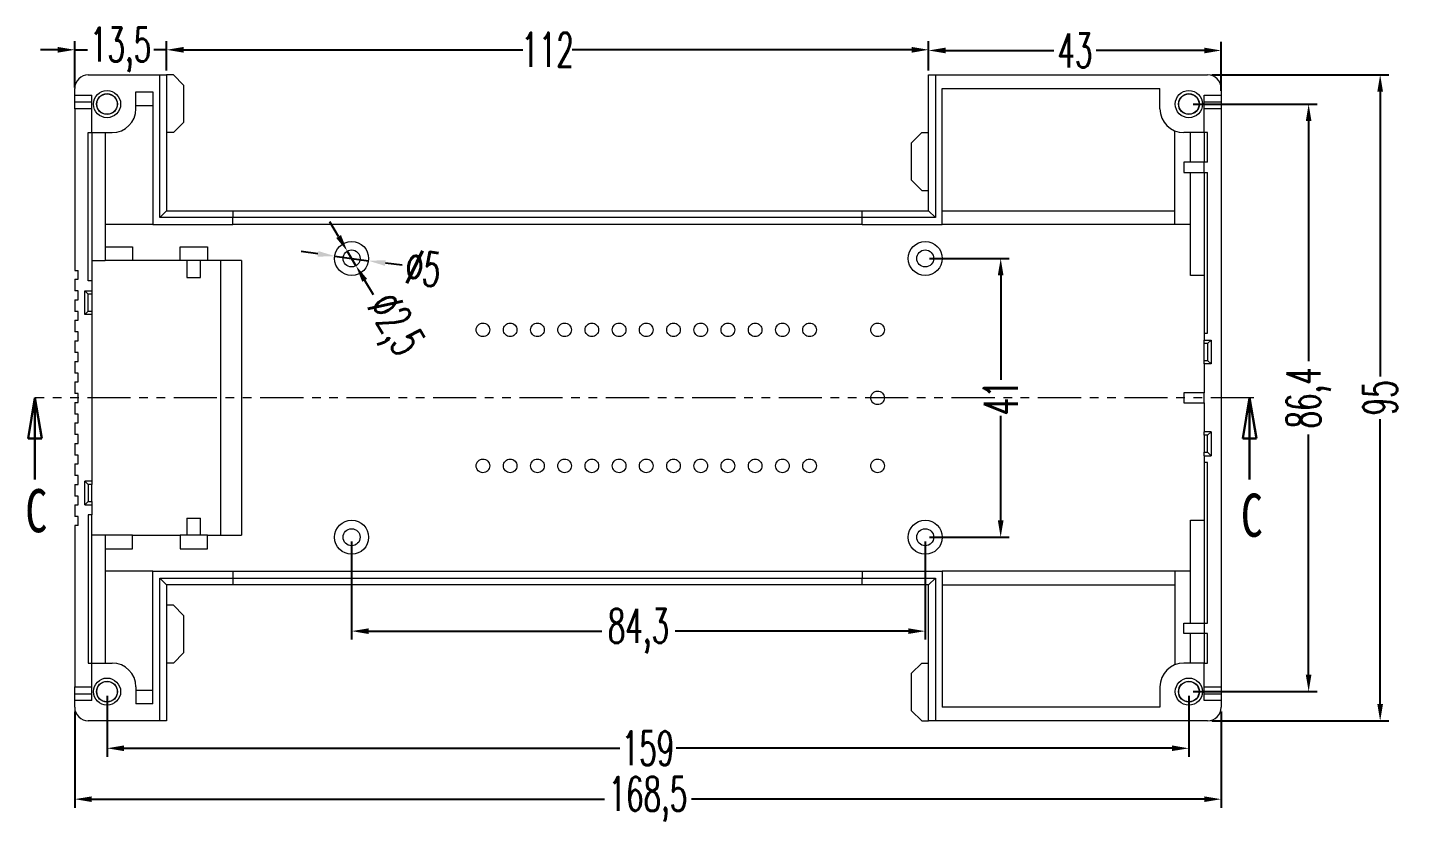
# Model space of a CAD drawing. Header units: inches. Extents: x 998 to 3526, y 519 to 940.
# Drawn here: x 1141.8 to 1343.9, y 732.5 to 849.3 of the extents above; entities that cross this region are included whole.
import ezdxf

# ---------------------------------------------------------------- set-up
doc = ezdxf.new("R2010")
doc.units = ezdxf.units.IN
doc.linetypes.add('PHANTOM', pattern=[12.7, 6.35, -1.27, 1.27, -1.27, 1.27, -1.27])
doc.styles.add('SLDTEXTSTYLE0', font='TXT', dxfattribs={"width": 0.75})
doc.styles.add('SLDTEXTSTYLE2', font='TXT', dxfattribs={"width": 0.6, "bigfont": 'bigfont'})
doc.dimstyles.new('5', dxfattribs={"dimtxt": 5, "dimasz": 2.5, "dimexe": 1.25, "dimexo": 0.625, "dimtad": 0, "dimzin": 12, "dimtxsty": 'SLDTEXTSTYLE2', "dimcen": 2.5, "dimclrd": 3, "dimclre": 3, "dimclrt": 256, "dimadec": 0, "dimazin": 0, "dimtfac": 1, "dimtmove": 0, "dimatfit": 3, "dimfxl": 1, "dimarcsym": 0})

# ---------------------------------------------------------------- blocks, each defined once
blk = doc.blocks.new('_CLOSED')
at = {"color": 0, "linetype": 'ByBlock', "lineweight": -2}
for p, q in [((-1, 0.166667), (0, 0)), ((-1, 0.166667), (-1, -0.166667)), ((0, 0), (-1, -0.166667)), ((0, 0), (-1, 0))]:
    blk.add_line(p, q, dxfattribs=at)
blk = doc.blocks.new('*D270')
at = {"color": 3, "lineweight": -2}
for p, q in [((1148.73, 748.7), (1148.73, 734.56)), ((1317.23, 748.7), (1317.23, 734.56)), ((1151.23, 735.81), (1226.61, 735.81)), ((1314.73, 735.81), (1239.36, 735.81))]:
    blk.add_line(p, q, dxfattribs=at)
at = {"color": 3}
for points in [[(1151.23, 736.22), (1151.23, 735.39), (1148.73, 735.81)], [(1314.73, 736.22), (1314.73, 735.39), (1317.23, 735.81)]]:
    blk.add_solid(points, dxfattribs=at)
at = {"layer": 'Defpoints', "color": 0}
for p in [(1148.73, 749.32), (1317.23, 749.32), (1317.23, 735.81)]:
    blk.add_point(p, dxfattribs=at)
at = {"insert": (1232.98, 735.81), "char_height": 5, "attachment_point": 5, "style": 'SLDTEXTSTYLE2'}
blk.add_mtext('168,5', dxfattribs=at)
blk = doc.blocks.new('*D271')
at = {"color": 3, "lineweight": -2}
for p, q in [((1153.48, 751), (1153.48, 742.04)), ((1312.48, 751), (1312.48, 742.04)), ((1155.98, 743.29), (1228.86, 743.29)), ((1309.98, 743.29), (1237.11, 743.29))]:
    blk.add_line(p, q, dxfattribs=at)
at = {"color": 3}
for points in [[(1155.98, 743.71), (1155.98, 742.88), (1153.48, 743.29)], [(1309.98, 743.71), (1309.98, 742.88), (1312.48, 743.29)]]:
    blk.add_solid(points, dxfattribs=at)
at = {"layer": 'Defpoints', "color": 0}
for p in [(1153.48, 751.62), (1312.48, 751.62), (1312.48, 743.29)]:
    blk.add_point(p, dxfattribs=at)
at = {"insert": (1232.98, 743.29), "char_height": 5, "attachment_point": 5, "style": 'SLDTEXTSTYLE2'}
blk.add_mtext('159', dxfattribs=at)
blk = doc.blocks.new('*D272')
at = {"color": 3, "lineweight": -2}
for p, q in [((1189.43, 773.7), (1189.43, 759.27)), ((1273.73, 773.7), (1273.73, 759.27)), ((1191.93, 760.52), (1226.21, 760.52)), ((1271.23, 760.52), (1236.96, 760.52))]:
    blk.add_line(p, q, dxfattribs=at)
at = {"color": 3}
for points in [[(1191.93, 760.93), (1191.93, 760.1), (1189.43, 760.52)], [(1271.23, 760.93), (1271.23, 760.1), (1273.73, 760.52)]]:
    blk.add_solid(points, dxfattribs=at)
at = {"layer": 'Defpoints', "color": 0}
for p in [(1189.43, 774.32), (1273.73, 774.32), (1273.73, 760.52)]:
    blk.add_point(p, dxfattribs=at)
at = {"insert": (1231.58, 760.52), "char_height": 5, "attachment_point": 5, "style": 'SLDTEXTSTYLE2'}
blk.add_mtext('84,3', dxfattribs=at)
blk = doc.blocks.new('*D273')
at = {"color": 3, "lineweight": -2}
for p, q in [((1148.73, 840.45), (1148.73, 847.25)), ((1162.23, 842.95), (1162.23, 847.25)), ((1146.23, 846), (1143.73, 846)), ((1148.73, 846), (1150.61, 846)), ((1162.23, 846), (1160.36, 846)), ((1164.73, 846), (1167.23, 846))]:
    blk.add_line(p, q, dxfattribs=at)
at = {"color": 3}
for points in [[(1146.23, 846.42), (1146.23, 845.58), (1148.73, 846)], [(1164.73, 846.42), (1164.73, 845.58), (1162.23, 846)]]:
    blk.add_solid(points, dxfattribs=at)
at = {"layer": 'Defpoints', "color": 0}
for p in [(1148.73, 846), (1162.23, 842.32), (1148.73, 839.82)]:
    blk.add_point(p, dxfattribs=at)
at = {"insert": (1155.48, 846), "char_height": 5, "attachment_point": 5, "style": 'SLDTEXTSTYLE2'}
blk.add_mtext('13,5', dxfattribs=at)
blk = doc.blocks.new('*D274')
at = {"color": 3, "lineweight": -2}
for p, q in [((1162.23, 842.95), (1162.23, 847.25)), ((1274.23, 842.95), (1274.23, 847.25)), ((1164.73, 846), (1214.61, 846)), ((1271.73, 846), (1221.86, 846))]:
    blk.add_line(p, q, dxfattribs=at)
at = {"color": 3}
for points in [[(1164.73, 846.42), (1164.73, 845.58), (1162.23, 846)], [(1271.73, 846.42), (1271.73, 845.58), (1274.23, 846)]]:
    blk.add_solid(points, dxfattribs=at)
at = {"layer": 'Defpoints', "color": 0}
for p in [(1274.23, 846), (1162.23, 842.32), (1274.23, 842.32)]:
    blk.add_point(p, dxfattribs=at)
at = {"insert": (1218.23, 846), "char_height": 5, "attachment_point": 5, "style": 'SLDTEXTSTYLE2'}
blk.add_mtext('112', dxfattribs=at)
blk = doc.blocks.new('*D275')
at = {"color": 3, "lineweight": -2}
for p, q in [((1274.23, 842.95), (1274.23, 847.15)), ((1317.23, 839.95), (1317.23, 847.15)), ((1276.73, 845.9), (1292.61, 845.9)), ((1314.73, 845.9), (1298.86, 845.9))]:
    blk.add_line(p, q, dxfattribs=at)
at = {"color": 3}
for points in [[(1276.73, 846.32), (1276.73, 845.48), (1274.23, 845.9)], [(1314.73, 846.32), (1314.73, 845.48), (1317.23, 845.9)]]:
    blk.add_solid(points, dxfattribs=at)
at = {"layer": 'Defpoints', "color": 0}
for p in [(1274.23, 845.9), (1274.23, 842.32), (1317.23, 839.32)]:
    blk.add_point(p, dxfattribs=at)
at = {"insert": (1295.73, 845.9), "char_height": 5, "attachment_point": 5, "style": 'SLDTEXTSTYLE2'}
blk.add_mtext('43', dxfattribs=at)
blk = doc.blocks.new('*D276')
at = {"color": 3, "lineweight": -2}
for p, q in [((1274.36, 815.32), (1286.07, 815.32)), ((1284.82, 812.82), (1284.82, 797.45)), ((1284.82, 776.82), (1284.82, 792.2)), ((1274.36, 774.32), (1286.07, 774.32))]:
    blk.add_line(p, q, dxfattribs=at)
at = {"color": 3}
for points in [[(1284.4, 812.82), (1285.24, 812.82), (1284.82, 815.32)], [(1284.4, 776.82), (1285.24, 776.82), (1284.82, 774.32)]]:
    blk.add_solid(points, dxfattribs=at)
at = {"layer": 'Defpoints', "color": 0}
for p in [(1273.73, 815.32), (1284.82, 815.32), (1273.73, 774.32)]:
    blk.add_point(p, dxfattribs=at)
at = {"insert": (1284.82, 794.82), "char_height": 5, "attachment_point": 5, "rotation": 90, "style": 'SLDTEXTSTYLE2'}
blk.add_mtext('41', dxfattribs=at)
blk = doc.blocks.new('*D277')
at = {"color": 3, "lineweight": -2}
for p, q in [((1313.11, 838.02), (1331.33, 838.02)), ((1330.08, 835.52), (1330.08, 800.2)), ((1330.08, 754.12), (1330.08, 789.45)), ((1313.11, 751.62), (1331.33, 751.62))]:
    blk.add_line(p, q, dxfattribs=at)
at = {"color": 3}
for points in [[(1329.66, 835.52), (1330.49, 835.52), (1330.08, 838.02)], [(1329.66, 754.12), (1330.49, 754.12), (1330.08, 751.62)]]:
    blk.add_solid(points, dxfattribs=at)
at = {"layer": 'Defpoints', "color": 0}
for p in [(1312.48, 838.02), (1330.08, 838.02), (1312.48, 751.62)]:
    blk.add_point(p, dxfattribs=at)
at = {"insert": (1330.08, 794.82), "char_height": 5, "attachment_point": 5, "rotation": 90, "style": 'SLDTEXTSTYLE2'}
blk.add_mtext('86,4', dxfattribs=at)
blk = doc.blocks.new('*D278')
at = {"color": 3, "lineweight": -2}
for p, q in [((1315.86, 842.32), (1341.84, 842.32)), ((1340.59, 839.82), (1340.59, 797.95)), ((1340.59, 749.82), (1340.59, 791.7)), ((1315.86, 747.32), (1341.84, 747.32))]:
    blk.add_line(p, q, dxfattribs=at)
at = {"color": 3}
for points in [[(1340.17, 839.82), (1341.01, 839.82), (1340.59, 842.32)], [(1340.17, 749.82), (1341.01, 749.82), (1340.59, 747.32)]]:
    blk.add_solid(points, dxfattribs=at)
at = {"layer": 'Defpoints', "color": 0}
for p in [(1315.23, 842.32), (1340.59, 842.32), (1315.23, 747.32)]:
    blk.add_point(p, dxfattribs=at)
at = {"insert": (1340.59, 794.82), "char_height": 5, "attachment_point": 5, "rotation": 90, "style": 'SLDTEXTSTYLE2'}
blk.add_mtext('95', dxfattribs=at)
blk = doc.blocks.new('*D279')
at = {"color": 3, "lineweight": -2}
for p, q in [((1184.48, 815.99), (1182, 816.33)), ((1186.96, 815.66), (1191.91, 814.98)), ((1196.87, 814.31), (1194.39, 814.65))]:
    blk.add_line(p, q, dxfattribs=at)
at = {"color": 3}
for points in [[(1184.54, 816.41), (1184.42, 815.58), (1186.96, 815.66)], [(1194.44, 815.06), (1194.33, 814.23), (1191.91, 814.98)]]:
    blk.add_solid(points, dxfattribs=at)
at = {"layer": 'Defpoints', "color": 0}
for p in [(1186.96, 815.66), (1191.91, 814.98)]:
    blk.add_point(p, dxfattribs=at)
at = {"insert": (1199.96, 813.89), "char_height": 5, "attachment_point": 5, "rotation": 352.2595, "style": 'SLDTEXTSTYLE2'}
blk.add_mtext('∅5', dxfattribs=at)
blk = doc.blocks.new('*D280')
at = {"color": 3, "lineweight": -2}
for p, q in [((1187.52, 818.54), (1186.24, 820.69)), ((1188.79, 816.39), (1190.07, 814.25)), ((1192.63, 809.95), (1191.35, 812.1))]:
    blk.add_line(p, q, dxfattribs=at)
at = {"color": 3}
for points in [[(1187.87, 818.76), (1187.16, 818.33), (1188.79, 816.39)], [(1191.71, 812.31), (1190.99, 811.88), (1190.07, 814.25)]]:
    blk.add_solid(points, dxfattribs=at)
at = {"layer": 'Defpoints', "color": 0}
for p in [(1188.79, 816.39), (1190.07, 814.25)]:
    blk.add_point(p, dxfattribs=at)
at = {"insert": (1195.38, 805.33), "char_height": 5, "attachment_point": 5, "rotation": 300.7505, "style": 'SLDTEXTSTYLE2'}
blk.add_mtext('∅2,5', dxfattribs=at)

msp = doc.modelspace()

# ---------------------------------------------------------------- linework, layer by layer
at = {"color": 7, "linetype": 'Continuous', "lineweight": 15}
for p, q in [((1150.733, 842.32), (1161.233, 842.32)), ((1161.233, 821.32), (1161.233, 842.32)), ((1161.233, 842.32), (1162.233, 842.32)), ((1162.233, 842.32), (1162.233, 822.32)), ((1163.233, 842.32), (1162.233, 842.32)), ((1164.733, 840.82), (1163.233, 842.32)), ((1164.733, 840.82), (1164.733, 835.32)), ((1274.233, 822.32), (1274.233, 842.32)), ((1274.233, 842.32), (1275.233, 842.32)), ((1275.233, 842.32), (1275.233, 821.32)), ((1275.233, 842.32), (1315.233, 842.32)), ((1148.733, 839.32), (1148.733, 840.32)), ((1148.733, 839.32), (1151.233, 839.32)), ((1148.733, 838.32), (1148.733, 839.32)), ((1151.233, 833.82), (1151.233, 839.32)), ((1157.733, 839.82), (1160.233, 839.82)), ((1157.733, 837.32), (1157.733, 839.82)), ((1160.233, 839.82), (1160.233, 820.32)), ((1276.233, 840.32), (1308.233, 840.32)), ((1276.233, 820.32), (1276.233, 840.32)), ((1308.233, 837.32), (1308.233, 840.32)), ((1314.733, 839.32), (1317.233, 839.32)), ((1314.733, 833.82), (1314.733, 839.32)), ((1317.233, 840.32), (1317.233, 839.32)), ((1317.233, 839.32), (1317.233, 838.32)), ((1151.233, 838.32), (1148.733, 838.32)), ((1148.733, 837.32), (1148.733, 838.32)), ((1151.233, 837.32), (1148.733, 837.32)), ((1148.733, 837.32), (1148.733, 813.57)), ((1157.733, 837.82), (1160.233, 837.82)), ((1317.233, 838.32), (1314.733, 838.32)), ((1317.233, 837.32), (1314.733, 837.32)), ((1317.233, 838.32), (1317.233, 837.32)), ((1317.233, 837.32), (1317.233, 752.32)), ((1163.233, 833.82), (1164.733, 835.32)), ((1150.733, 812.02), (1150.733, 833.82)), ((1150.733, 833.82), (1151.233, 833.82)), ((1151.233, 833.82), (1154.233, 833.82)), ((1151.233, 833.82), (1151.233, 812.02)), ((1153.233, 833.82), (1153.233, 815.02)), ((1163.233, 833.82), (1162.233, 833.82)), ((1273.233, 833.82), (1271.733, 832.32)), ((1273.233, 833.82), (1274.233, 833.82)), ((1310.433, 820.32), (1310.433, 834.071)), ((1314.733, 833.82), (1311.733, 833.82)), ((1312.733, 829.47), (1312.733, 833.82)), ((1315.233, 833.82), (1314.733, 833.82)), ((1314.733, 833.82), (1314.733, 829.47)), ((1315.233, 829.47), (1315.233, 833.82)), ((1271.733, 826.82), (1271.733, 832.32)), ((1311.733, 829.47), (1311.733, 827.97)), ((1314.733, 829.47), (1311.733, 829.47)), ((1314.733, 827.97), (1314.733, 829.47)), ((1315.233, 829.47), (1314.733, 829.47)), ((1271.733, 826.82), (1273.233, 825.32)), ((1311.733, 827.97), (1314.733, 827.97)), ((1312.733, 812.82), (1312.733, 827.97)), ((1314.733, 827.97), (1315.233, 827.97)), ((1314.733, 827.97), (1314.733, 804.32)), ((1315.233, 804.32), (1315.233, 827.97)), ((1273.233, 825.32), (1274.233, 825.32)), ((1162.233, 822.32), (1161.233, 821.32)), ((1171.983, 821.32), (1161.233, 821.32)), ((1162.233, 822.32), (1171.983, 822.32)), ((1171.983, 822.32), (1171.983, 821.32)), ((1171.983, 822.32), (1264.483, 822.32)), ((1171.983, 820.32), (1171.983, 821.32)), ((1264.483, 821.32), (1171.983, 821.32)), ((1264.483, 822.32), (1274.233, 822.32)), ((1264.483, 821.32), (1264.483, 822.32)), ((1264.483, 820.32), (1264.483, 821.32)), ((1275.233, 821.32), (1264.483, 821.32)), ((1274.233, 822.32), (1275.233, 821.32)), ((1276.233, 822.32), (1310.433, 822.32)), ((1160.233, 820.32), (1153.233, 820.32)), ((1160.233, 820.32), (1171.983, 820.32)), ((1264.483, 820.32), (1171.983, 820.32)), ((1264.483, 820.32), (1276.233, 820.32)), ((1310.433, 820.32), (1276.233, 820.32)), ((1312.733, 820.32), (1310.433, 820.32)), ((1153.233, 817.02), (1157.233, 817.02)), ((1157.233, 817.02), (1157.233, 815.02)), ((1164.233, 817.02), (1168.233, 817.02)), ((1164.233, 815.02), (1164.233, 817.02)), ((1168.233, 817.02), (1168.233, 815.02)), ((1151.233, 815.02), (1153.233, 815.02)), ((1157.233, 815.02), (1153.233, 815.02)), ((1164.233, 815.02), (1157.233, 815.02)), ((1168.233, 815.02), (1164.233, 815.02)), ((1165.233, 815.02), (1165.233, 812.52)), ((1167.233, 812.52), (1167.233, 815.02)), ((1173.233, 815.02), (1168.233, 815.02)), ((1170.233, 774.62), (1170.233, 815.02)), ((1173.233, 815.02), (1173.233, 774.62)), ((1148.733, 813.57), (1149.233, 813.57)), ((1149.233, 812.25), (1149.233, 813.57)), ((1165.233, 812.52), (1167.233, 812.52)), ((1314.733, 812.82), (1312.733, 812.82)), ((1148.733, 812.25), (1148.733, 810.535)), ((1148.733, 812.25), (1149.233, 812.25)), ((1149.233, 810.535), (1148.733, 810.535)), ((1149.233, 809.235), (1149.233, 810.535)), ((1150.233, 810.57), (1150.733, 810.07)), ((1150.233, 810.57), (1151.233, 810.57)), ((1150.233, 807.07), (1150.233, 810.57)), ((1151.233, 812.02), (1150.733, 812.02)), ((1151.233, 812.02), (1151.233, 810.57)), ((1151.233, 810.57), (1151.233, 810.07)), ((1148.733, 809.235), (1148.733, 807.52)), ((1148.733, 809.235), (1149.233, 809.235)), ((1150.733, 807.57), (1150.733, 810.07)), ((1151.233, 810.07), (1150.733, 810.07)), ((1151.233, 810.07), (1151.233, 807.57)), ((1149.233, 807.52), (1148.733, 807.52)), ((1149.233, 806.22), (1149.233, 807.52)), ((1150.733, 807.57), (1150.233, 807.07)), ((1151.233, 807.07), (1150.233, 807.07)), ((1150.733, 807.57), (1151.233, 807.57)), ((1151.233, 807.57), (1151.233, 807.07)), ((1151.233, 807.07), (1151.233, 782.57)), ((1148.733, 806.22), (1148.733, 804.505)), ((1148.733, 806.22), (1149.233, 806.22)), ((1149.233, 804.505), (1148.733, 804.505)), ((1149.233, 803.205), (1149.233, 804.505)), ((1314.733, 804.32), (1315.233, 804.32)), ((1314.733, 804.32), (1314.733, 803.32)), ((1148.733, 803.205), (1148.733, 801.49)), ((1148.733, 803.205), (1149.233, 803.205)), ((1314.733, 803.32), (1315.733, 803.32)), ((1314.733, 802.82), (1314.733, 803.32)), ((1315.233, 802.82), (1314.733, 802.82)), ((1314.733, 800.32), (1314.733, 802.82)), ((1315.233, 802.82), (1315.733, 803.32)), ((1315.233, 802.82), (1315.233, 800.32)), ((1315.733, 803.32), (1315.733, 799.82)), ((1149.233, 801.49), (1148.733, 801.49)), ((1149.233, 800.19), (1149.233, 801.49)), ((1314.733, 800.32), (1315.233, 800.32)), ((1314.733, 799.82), (1314.733, 800.32)), ((1315.733, 799.82), (1315.233, 800.32)), ((1148.733, 800.19), (1148.733, 798.475)), ((1148.733, 800.19), (1149.233, 800.19)), ((1149.233, 798.475), (1148.733, 798.475)), ((1149.233, 797.175), (1149.233, 798.475)), ((1315.733, 799.82), (1314.733, 799.82)), ((1314.733, 799.82), (1314.733, 795.57)), ((1148.733, 797.175), (1148.733, 795.46)), ((1148.733, 797.175), (1149.233, 797.175)), ((1149.233, 795.46), (1148.733, 795.46)), ((1149.233, 794.16), (1149.233, 795.46)), ((1314.733, 795.57), (1311.733, 795.57)), ((1311.733, 795.57), (1311.733, 794.07)), ((1314.733, 794.07), (1314.733, 795.57)), ((1148.733, 794.16), (1148.733, 792.445)), ((1148.733, 794.16), (1149.233, 794.16)), ((1149.233, 792.445), (1148.733, 792.445)), ((1149.233, 791.145), (1149.233, 792.445)), ((1311.733, 794.07), (1314.733, 794.07)), ((1314.733, 794.07), (1314.733, 789.82)), ((1148.733, 791.145), (1148.733, 789.43)), ((1148.733, 791.145), (1149.233, 791.145)), ((1149.233, 789.43), (1148.733, 789.43)), ((1148.733, 788.13), (1148.733, 786.415)), ((1148.733, 788.13), (1149.233, 788.13)), ((1149.233, 788.13), (1149.233, 789.43)), ((1315.733, 789.82), (1314.733, 789.82)), ((1314.733, 789.32), (1314.733, 789.82)), ((1314.733, 789.32), (1314.733, 786.82)), ((1315.233, 789.32), (1314.733, 789.32)), ((1315.233, 789.32), (1315.733, 789.82)), ((1315.233, 786.82), (1315.233, 789.32)), ((1315.733, 789.82), (1315.733, 786.32)), ((1149.233, 786.415), (1148.733, 786.415)), ((1149.233, 785.115), (1149.233, 786.415)), ((1314.733, 786.82), (1315.233, 786.82)), ((1314.733, 786.32), (1314.733, 786.82)), ((1314.733, 786.32), (1315.733, 786.32)), ((1314.733, 786.32), (1314.733, 785.32)), ((1315.733, 786.32), (1315.233, 786.82)), ((1148.733, 785.115), (1148.733, 783.4)), ((1148.733, 785.115), (1149.233, 785.115)), ((1315.233, 785.32), (1314.733, 785.32)), ((1314.733, 785.32), (1314.733, 761.67)), ((1315.233, 761.67), (1315.233, 785.32)), ((1149.233, 783.4), (1148.733, 783.4)), ((1148.733, 782.1), (1148.733, 780.385)), ((1148.733, 782.1), (1149.233, 782.1)), ((1149.233, 782.1), (1149.233, 783.4)), ((1150.243, 782.57), (1150.733, 782.08)), ((1151.233, 782.57), (1150.243, 782.57)), ((1150.243, 779.07), (1150.243, 782.57)), ((1150.733, 782.07), (1150.733, 782.08)), ((1151.233, 782.07), (1150.733, 782.07)), ((1150.733, 782.07), (1150.733, 779.57)), ((1151.233, 782.57), (1151.233, 782.07)), ((1151.233, 779.57), (1151.233, 782.07)), ((1149.233, 780.385), (1148.733, 780.385)), ((1149.233, 779.085), (1149.233, 780.385)), ((1148.733, 779.085), (1148.733, 777.37)), ((1148.733, 779.085), (1149.233, 779.085)), ((1150.733, 779.56), (1150.243, 779.07)), ((1150.243, 779.07), (1151.233, 779.07)), ((1150.733, 779.57), (1151.233, 779.57)), ((1150.733, 779.56), (1150.733, 779.57)), ((1151.233, 779.57), (1151.233, 779.07)), ((1151.233, 779.07), (1151.233, 777.62)), ((1149.233, 777.37), (1148.733, 777.37)), ((1149.233, 776.07), (1148.733, 776.07)), ((1148.733, 776.07), (1148.733, 752.32)), ((1149.233, 776.07), (1149.233, 777.37)), ((1151.233, 777.62), (1150.733, 777.62)), ((1150.733, 777.62), (1150.733, 755.82)), ((1151.233, 755.82), (1151.233, 777.62)), ((1165.233, 777.12), (1165.233, 774.62)), ((1165.233, 777.12), (1167.233, 777.12)), ((1167.233, 774.62), (1167.233, 777.12)), ((1312.733, 776.82), (1314.733, 776.82)), ((1312.733, 761.67), (1312.733, 776.82)), ((1153.233, 774.62), (1151.233, 774.62)), ((1153.233, 774.62), (1153.233, 755.82)), ((1157.233, 774.62), (1153.233, 774.62)), ((1157.233, 772.62), (1157.233, 774.62)), ((1157.233, 774.62), (1164.233, 774.62)), ((1164.233, 774.62), (1164.233, 772.62)), ((1168.233, 774.62), (1164.233, 774.62)), ((1168.233, 772.62), (1168.233, 774.62)), ((1168.233, 774.62), (1173.233, 774.62)), ((1153.233, 772.62), (1157.233, 772.62)), ((1164.233, 772.62), (1168.233, 772.62)), ((1160.233, 769.32), (1153.233, 769.32)), ((1160.233, 769.32), (1171.983, 769.32)), ((1160.233, 749.82), (1160.233, 769.32)), ((1161.233, 747.32), (1161.233, 768.32)), ((1162.233, 767.32), (1161.233, 768.32)), ((1161.233, 768.32), (1171.983, 768.32)), ((1171.983, 769.32), (1171.983, 768.32)), ((1171.983, 769.32), (1264.483, 769.32)), ((1171.983, 768.32), (1171.983, 767.32)), ((1171.983, 768.32), (1264.483, 768.32)), ((1264.483, 769.32), (1276.233, 769.32)), ((1264.483, 769.32), (1264.483, 768.32)), ((1264.483, 768.32), (1275.233, 768.32)), ((1264.483, 767.32), (1264.483, 768.32)), ((1274.233, 767.32), (1275.233, 768.32)), ((1275.233, 768.32), (1275.233, 747.32)), ((1276.233, 769.32), (1276.233, 749.32)), ((1310.433, 769.32), (1276.233, 769.32)), ((1310.433, 769.32), (1310.433, 755.57)), ((1312.733, 769.32), (1310.433, 769.32)), ((1162.233, 767.32), (1162.233, 747.32)), ((1171.983, 767.32), (1162.233, 767.32)), ((1264.483, 767.32), (1171.983, 767.32)), ((1274.233, 767.32), (1264.483, 767.32)), ((1274.233, 747.32), (1274.233, 767.32)), ((1276.233, 767.32), (1310.433, 767.32)), ((1163.233, 764.32), (1162.233, 764.32)), ((1164.733, 762.82), (1163.233, 764.32)), ((1164.733, 762.82), (1164.733, 757.32)), ((1311.733, 761.67), (1314.733, 761.67)), ((1311.733, 760.17), (1311.733, 761.67)), ((1314.733, 760.17), (1311.733, 760.17)), ((1312.733, 755.82), (1312.733, 760.17)), ((1314.733, 761.67), (1314.733, 760.17)), ((1314.733, 761.67), (1315.233, 761.67)), ((1315.233, 760.17), (1314.733, 760.17)), ((1314.733, 760.17), (1314.733, 755.82)), ((1315.233, 755.82), (1315.233, 760.17)), ((1150.733, 755.82), (1151.233, 755.82)), ((1151.233, 750.32), (1151.233, 755.82)), ((1151.233, 755.82), (1154.233, 755.82)), ((1163.233, 755.82), (1162.233, 755.82)), ((1163.233, 755.82), (1164.733, 757.32)), ((1273.233, 755.82), (1271.733, 754.32)), ((1273.233, 755.82), (1274.233, 755.82)), ((1314.733, 755.82), (1311.733, 755.82)), ((1314.733, 750.32), (1314.733, 755.82)), ((1314.733, 755.82), (1315.233, 755.82)), ((1271.733, 748.82), (1271.733, 754.32)), ((1148.733, 752.32), (1151.233, 752.32)), ((1148.733, 751.32), (1148.733, 752.32)), ((1157.733, 752.32), (1157.733, 749.82)), ((1157.733, 751.82), (1160.233, 751.82)), ((1308.233, 752.32), (1308.233, 749.32)), ((1314.733, 752.32), (1317.233, 752.32)), ((1317.233, 752.32), (1317.233, 751.32)), ((1148.733, 750.32), (1148.733, 751.32)), ((1148.733, 751.32), (1151.233, 751.32)), ((1151.233, 750.32), (1148.733, 750.32)), ((1148.733, 749.32), (1148.733, 750.32)), ((1160.233, 749.82), (1157.733, 749.82)), ((1314.733, 751.32), (1317.233, 751.32)), ((1317.233, 750.32), (1314.733, 750.32)), ((1317.233, 751.32), (1317.233, 750.32)), ((1317.233, 750.32), (1317.233, 749.32)), ((1271.733, 748.82), (1273.233, 747.32)), ((1308.233, 749.32), (1276.233, 749.32)), ((1161.233, 747.32), (1150.733, 747.32)), ((1162.233, 747.32), (1161.233, 747.32)), ((1273.233, 747.32), (1274.233, 747.32)), ((1275.233, 747.32), (1274.233, 747.32)), ((1315.233, 747.32), (1275.233, 747.32))]:
    msp.add_line(p, q, dxfattribs=at)
at = {"color": 1, "linetype": 'PHANTOM', "lineweight": 15}
msp.add_line((1322.044, 794.82), (1142.885, 794.82), dxfattribs=at)
at = {"color": 7, "linetype": 'Continuous', "lineweight": 30}
for p, q in [((1142.885, 782.82), (1142.885, 794.82)), ((1321.409, 782.82), (1321.409, 794.82))]:
    msp.add_line(p, q, dxfattribs=at)
at = {"color": 7, "linetype": 'Continuous', "lineweight": 15}
for centre, radius in [((1153.483, 838.02), 2), ((1153.483, 838.02), 1.53), ((1153.483, 838.02), 1.5), ((1312.483, 838.02), 2), ((1312.483, 838.02), 1.53), ((1312.483, 838.02), 1.5), ((1189.433, 815.32), 2.5), ((1189.433, 815.32), 1.25), ((1273.733, 815.32), 2.5), ((1273.733, 815.32), 1.25), ((1189.433, 774.32), 2.5), ((1273.733, 774.32), 2.5), ((1189.433, 774.32), 1.25), ((1273.733, 774.32), 1.25), ((1153.483, 751.62), 2), ((1153.483, 751.62), 1.53), ((1153.483, 751.62), 1.5), ((1312.483, 751.62), 2), ((1312.483, 751.62), 1.53), ((1312.483, 751.62), 1.5)]:
    msp.add_circle(centre, radius, dxfattribs=at)
for centre, radius, start, end in [((1150.733, 840.32), 2, 90, 180), ((1315.233, 840.32), 2, 0, 90), ((1154.233, 837.32), 3.5, 270, 0), ((1311.733, 837.32), 3.5, 180, 270), ((1154.233, 752.32), 3.5, 0, 90), ((1311.733, 752.32), 3.5, 90, 180), ((1150.733, 749.32), 2, 180, 270), ((1315.233, 749.32), 2, 270, 0)]:
    msp.add_arc(centre, radius, start, end, dxfattribs=at)
for points in [[(1207.733, 804.82), (1207.733, 804.688), (1207.759, 804.559), (1207.86, 804.316), (1207.934, 804.206), (1208.119, 804.021), (1208.23, 803.946), (1208.471, 803.847), (1208.602, 803.82), (1208.863, 803.82), (1208.995, 803.846), (1209.237, 803.946), (1209.347, 804.02), (1209.534, 804.206), (1209.607, 804.316), (1209.707, 804.559), (1209.733, 804.69), (1209.733, 804.951), (1209.707, 805.082), (1209.608, 805.323), (1209.533, 805.434), (1209.349, 805.619), (1209.238, 805.693), (1208.996, 805.794), (1208.866, 805.82), (1208.603, 805.82), (1208.473, 805.795), (1208.23, 805.694), (1208.119, 805.62), (1207.842, 805.343), (1207.733, 805.084), (1207.733, 804.82)], [(1211.733, 804.82), (1211.733, 804.688), (1211.759, 804.559), (1211.86, 804.316), (1211.934, 804.206), (1212.119, 804.021), (1212.23, 803.946), (1212.471, 803.847), (1212.602, 803.82), (1212.863, 803.82), (1212.995, 803.846), (1213.237, 803.946), (1213.347, 804.02), (1213.534, 804.206), (1213.607, 804.316), (1213.707, 804.559), (1213.733, 804.69), (1213.733, 804.951), (1213.707, 805.082), (1213.608, 805.323), (1213.533, 805.434), (1213.349, 805.619), (1213.238, 805.693), (1212.996, 805.794), (1212.866, 805.82), (1212.603, 805.82), (1212.473, 805.795), (1212.23, 805.694), (1212.119, 805.62), (1211.842, 805.343), (1211.733, 805.084), (1211.733, 804.82)], [(1215.733, 804.82), (1215.733, 804.688), (1215.759, 804.559), (1215.86, 804.316), (1215.934, 804.206), (1216.119, 804.021), (1216.23, 803.946), (1216.471, 803.847), (1216.602, 803.82), (1216.863, 803.82), (1216.995, 803.846), (1217.237, 803.946), (1217.347, 804.02), (1217.534, 804.206), (1217.607, 804.316), (1217.707, 804.559), (1217.733, 804.69), (1217.733, 804.951), (1217.707, 805.082), (1217.608, 805.323), (1217.533, 805.434), (1217.349, 805.619), (1217.238, 805.693), (1216.996, 805.794), (1216.866, 805.82), (1216.603, 805.82), (1216.473, 805.795), (1216.23, 805.694), (1216.119, 805.62), (1215.842, 805.343), (1215.733, 805.084), (1215.733, 804.82)], [(1219.733, 804.82), (1219.733, 804.688), (1219.759, 804.559), (1219.86, 804.316), (1219.934, 804.206), (1220.119, 804.021), (1220.23, 803.946), (1220.471, 803.847), (1220.602, 803.82), (1220.863, 803.82), (1220.995, 803.846), (1221.237, 803.946), (1221.347, 804.02), (1221.534, 804.206), (1221.607, 804.316), (1221.707, 804.559), (1221.733, 804.69), (1221.733, 804.951), (1221.707, 805.082), (1221.608, 805.323), (1221.533, 805.434), (1221.349, 805.619), (1221.238, 805.693), (1220.996, 805.794), (1220.866, 805.82), (1220.603, 805.82), (1220.473, 805.795), (1220.23, 805.694), (1220.119, 805.62), (1219.842, 805.343), (1219.733, 805.084), (1219.733, 804.82)], [(1223.733, 804.82), (1223.733, 804.688), (1223.759, 804.559), (1223.86, 804.316), (1223.934, 804.206), (1224.119, 804.021), (1224.23, 803.946), (1224.471, 803.847), (1224.602, 803.82), (1224.863, 803.82), (1224.995, 803.846), (1225.237, 803.946), (1225.347, 804.02), (1225.534, 804.206), (1225.607, 804.316), (1225.707, 804.559), (1225.733, 804.69), (1225.733, 804.951), (1225.707, 805.082), (1225.608, 805.323), (1225.533, 805.434), (1225.349, 805.619), (1225.238, 805.693), (1224.996, 805.794), (1224.866, 805.82), (1224.603, 805.82), (1224.473, 805.795), (1224.23, 805.694), (1224.119, 805.62), (1223.842, 805.343), (1223.733, 805.084), (1223.733, 804.82)], [(1227.733, 804.82), (1227.733, 804.688), (1227.759, 804.559), (1227.86, 804.316), (1227.934, 804.206), (1228.119, 804.021), (1228.23, 803.946), (1228.471, 803.847), (1228.602, 803.82), (1228.863, 803.82), (1228.995, 803.846), (1229.237, 803.946), (1229.347, 804.02), (1229.534, 804.206), (1229.607, 804.316), (1229.707, 804.559), (1229.733, 804.69), (1229.733, 804.951), (1229.707, 805.082), (1229.608, 805.323), (1229.533, 805.434), (1229.349, 805.619), (1229.238, 805.693), (1228.996, 805.794), (1228.866, 805.82), (1228.603, 805.82), (1228.473, 805.795), (1228.23, 805.694), (1228.119, 805.62), (1227.842, 805.343), (1227.733, 805.084), (1227.733, 804.82)], [(1231.733, 804.82), (1231.733, 804.688), (1231.759, 804.559), (1231.86, 804.316), (1231.934, 804.206), (1232.119, 804.021), (1232.23, 803.946), (1232.471, 803.847), (1232.602, 803.82), (1232.863, 803.82), (1232.995, 803.846), (1233.237, 803.946), (1233.347, 804.02), (1233.534, 804.206), (1233.607, 804.316), (1233.707, 804.559), (1233.733, 804.69), (1233.733, 804.951), (1233.707, 805.082), (1233.608, 805.323), (1233.533, 805.434), (1233.349, 805.619), (1233.238, 805.693), (1232.996, 805.794), (1232.866, 805.82), (1232.603, 805.82), (1232.473, 805.795), (1232.23, 805.694), (1232.119, 805.62), (1231.842, 805.343), (1231.733, 805.084), (1231.733, 804.82)], [(1235.733, 804.82), (1235.733, 804.688), (1235.759, 804.559), (1235.86, 804.316), (1235.934, 804.206), (1236.119, 804.021), (1236.23, 803.946), (1236.471, 803.847), (1236.602, 803.82), (1236.863, 803.82), (1236.995, 803.846), (1237.237, 803.946), (1237.347, 804.02), (1237.534, 804.206), (1237.607, 804.316), (1237.707, 804.559), (1237.733, 804.69), (1237.733, 804.951), (1237.707, 805.082), (1237.608, 805.323), (1237.533, 805.434), (1237.349, 805.619), (1237.238, 805.693), (1236.996, 805.794), (1236.866, 805.82), (1236.603, 805.82), (1236.473, 805.795), (1236.23, 805.694), (1236.119, 805.62), (1235.842, 805.343), (1235.733, 805.084), (1235.733, 804.82)], [(1239.733, 804.82), (1239.733, 804.688), (1239.759, 804.559), (1239.86, 804.316), (1239.934, 804.206), (1240.119, 804.021), (1240.23, 803.946), (1240.471, 803.847), (1240.602, 803.82), (1240.863, 803.82), (1240.995, 803.846), (1241.237, 803.946), (1241.347, 804.02), (1241.534, 804.206), (1241.607, 804.316), (1241.707, 804.559), (1241.733, 804.69), (1241.733, 804.951), (1241.707, 805.082), (1241.608, 805.323), (1241.533, 805.434), (1241.349, 805.619), (1241.238, 805.693), (1240.996, 805.794), (1240.866, 805.82), (1240.603, 805.82), (1240.473, 805.795), (1240.23, 805.694), (1240.119, 805.62), (1239.842, 805.343), (1239.733, 805.084), (1239.733, 804.82)], [(1243.733, 804.82), (1243.733, 804.688), (1243.759, 804.559), (1243.86, 804.316), (1243.934, 804.206), (1244.119, 804.021), (1244.23, 803.946), (1244.471, 803.847), (1244.602, 803.82), (1244.863, 803.82), (1244.995, 803.846), (1245.237, 803.946), (1245.347, 804.02), (1245.534, 804.206), (1245.607, 804.316), (1245.707, 804.559), (1245.733, 804.69), (1245.733, 804.951), (1245.707, 805.082), (1245.608, 805.323), (1245.533, 805.434), (1245.349, 805.619), (1245.238, 805.693), (1244.996, 805.794), (1244.866, 805.82), (1244.603, 805.82), (1244.473, 805.795), (1244.23, 805.694), (1244.119, 805.62), (1243.842, 805.343), (1243.733, 805.084), (1243.733, 804.82)], [(1247.733, 804.82), (1247.733, 804.688), (1247.759, 804.559), (1247.86, 804.316), (1247.934, 804.206), (1248.119, 804.021), (1248.23, 803.946), (1248.471, 803.847), (1248.602, 803.82), (1248.863, 803.82), (1248.995, 803.846), (1249.237, 803.946), (1249.347, 804.02), (1249.534, 804.206), (1249.607, 804.316), (1249.707, 804.559), (1249.733, 804.69), (1249.733, 804.951), (1249.707, 805.082), (1249.608, 805.323), (1249.533, 805.434), (1249.349, 805.619), (1249.238, 805.693), (1248.996, 805.794), (1248.866, 805.82), (1248.603, 805.82), (1248.473, 805.795), (1248.23, 805.694), (1248.119, 805.62), (1247.842, 805.343), (1247.733, 805.084), (1247.733, 804.82)], [(1251.733, 804.82), (1251.733, 804.688), (1251.759, 804.559), (1251.86, 804.316), (1251.934, 804.206), (1252.119, 804.021), (1252.23, 803.946), (1252.471, 803.847), (1252.602, 803.82), (1252.863, 803.82), (1252.995, 803.846), (1253.237, 803.946), (1253.347, 804.02), (1253.534, 804.206), (1253.607, 804.316), (1253.707, 804.559), (1253.733, 804.69), (1253.733, 804.951), (1253.707, 805.082), (1253.608, 805.323), (1253.533, 805.434), (1253.349, 805.619), (1253.238, 805.693), (1252.996, 805.794), (1252.866, 805.82), (1252.603, 805.82), (1252.473, 805.795), (1252.23, 805.694), (1252.119, 805.62), (1251.842, 805.343), (1251.733, 805.084), (1251.733, 804.82)], [(1255.733, 804.82), (1255.733, 804.688), (1255.759, 804.559), (1255.86, 804.316), (1255.934, 804.206), (1256.119, 804.021), (1256.23, 803.946), (1256.471, 803.847), (1256.602, 803.82), (1256.863, 803.82), (1256.995, 803.846), (1257.237, 803.946), (1257.347, 804.02), (1257.534, 804.206), (1257.607, 804.316), (1257.707, 804.559), (1257.733, 804.69), (1257.733, 804.951), (1257.707, 805.082), (1257.608, 805.323), (1257.533, 805.434), (1257.349, 805.619), (1257.238, 805.693), (1256.996, 805.794), (1256.866, 805.82), (1256.603, 805.82), (1256.473, 805.795), (1256.23, 805.694), (1256.119, 805.62), (1255.842, 805.343), (1255.733, 805.084), (1255.733, 804.82)], [(1265.733, 804.82), (1265.733, 804.688), (1265.759, 804.559), (1265.86, 804.316), (1265.934, 804.206), (1266.119, 804.021), (1266.23, 803.946), (1266.471, 803.847), (1266.602, 803.82), (1266.863, 803.82), (1266.995, 803.846), (1267.237, 803.946), (1267.347, 804.02), (1267.534, 804.206), (1267.607, 804.316), (1267.707, 804.559), (1267.733, 804.69), (1267.733, 804.951), (1267.707, 805.082), (1267.608, 805.323), (1267.533, 805.434), (1267.349, 805.619), (1267.238, 805.693), (1266.996, 805.794), (1266.866, 805.82), (1266.603, 805.82), (1266.473, 805.795), (1266.23, 805.694), (1266.119, 805.62), (1265.842, 805.343), (1265.733, 805.084), (1265.733, 804.82)], [(1265.733, 794.82), (1265.733, 794.688), (1265.759, 794.559), (1265.86, 794.316), (1265.934, 794.205), (1266.119, 794.021), (1266.23, 793.946), (1266.471, 793.847), (1266.602, 793.82), (1266.863, 793.82), (1266.994, 793.846), (1267.237, 793.946), (1267.347, 794.02), (1267.534, 794.206), (1267.607, 794.316), (1267.707, 794.559), (1267.733, 794.689), (1267.733, 794.95), (1267.707, 795.082), (1267.608, 795.323), (1267.533, 795.434), (1267.349, 795.619), (1267.238, 795.694), (1266.996, 795.794), (1266.866, 795.82), (1266.603, 795.82), (1266.473, 795.795), (1266.23, 795.694), (1266.119, 795.62), (1265.842, 795.343), (1265.733, 795.085), (1265.733, 794.82)], [(1207.733, 784.82), (1207.733, 784.688), (1207.759, 784.559), (1207.86, 784.316), (1207.934, 784.206), (1208.118, 784.021), (1208.23, 783.947), (1208.471, 783.847), (1208.602, 783.82), (1208.863, 783.82), (1208.994, 783.846), (1209.237, 783.946), (1209.347, 784.02), (1209.534, 784.206), (1209.607, 784.316), (1209.707, 784.559), (1209.733, 784.689), (1209.733, 784.95), (1209.707, 785.082), (1209.608, 785.323), (1209.533, 785.434), (1209.349, 785.619), (1209.238, 785.693), (1208.996, 785.794), (1208.866, 785.82), (1208.603, 785.82), (1208.473, 785.795), (1208.23, 785.694), (1208.119, 785.62), (1207.842, 785.343), (1207.733, 785.084), (1207.733, 784.82)], [(1211.733, 784.82), (1211.733, 784.688), (1211.759, 784.559), (1211.86, 784.316), (1211.934, 784.206), (1212.118, 784.021), (1212.23, 783.947), (1212.471, 783.847), (1212.602, 783.82), (1212.863, 783.82), (1212.994, 783.846), (1213.237, 783.946), (1213.347, 784.02), (1213.534, 784.206), (1213.607, 784.316), (1213.707, 784.559), (1213.733, 784.689), (1213.733, 784.95), (1213.707, 785.082), (1213.608, 785.323), (1213.533, 785.434), (1213.349, 785.619), (1213.238, 785.693), (1212.996, 785.794), (1212.866, 785.82), (1212.603, 785.82), (1212.473, 785.795), (1212.23, 785.694), (1212.119, 785.62), (1211.842, 785.343), (1211.733, 785.084), (1211.733, 784.82)], [(1215.733, 784.82), (1215.733, 784.688), (1215.759, 784.559), (1215.86, 784.316), (1215.934, 784.206), (1216.118, 784.021), (1216.23, 783.947), (1216.471, 783.847), (1216.602, 783.82), (1216.863, 783.82), (1216.994, 783.846), (1217.237, 783.946), (1217.347, 784.02), (1217.534, 784.206), (1217.607, 784.316), (1217.707, 784.559), (1217.733, 784.689), (1217.733, 784.95), (1217.707, 785.082), (1217.608, 785.323), (1217.533, 785.434), (1217.349, 785.619), (1217.238, 785.693), (1216.996, 785.794), (1216.866, 785.82), (1216.603, 785.82), (1216.473, 785.795), (1216.23, 785.694), (1216.119, 785.62), (1215.842, 785.343), (1215.733, 785.084), (1215.733, 784.82)], [(1219.733, 784.82), (1219.733, 784.688), (1219.759, 784.559), (1219.86, 784.316), (1219.934, 784.206), (1220.118, 784.021), (1220.23, 783.947), (1220.471, 783.847), (1220.602, 783.82), (1220.863, 783.82), (1220.994, 783.846), (1221.237, 783.946), (1221.347, 784.02), (1221.534, 784.206), (1221.607, 784.316), (1221.707, 784.559), (1221.733, 784.689), (1221.733, 784.95), (1221.707, 785.082), (1221.608, 785.323), (1221.533, 785.434), (1221.349, 785.619), (1221.238, 785.693), (1220.996, 785.794), (1220.866, 785.82), (1220.603, 785.82), (1220.473, 785.795), (1220.23, 785.694), (1220.119, 785.62), (1219.842, 785.343), (1219.733, 785.084), (1219.733, 784.82)], [(1223.733, 784.82), (1223.733, 784.688), (1223.759, 784.559), (1223.86, 784.316), (1223.934, 784.206), (1224.118, 784.021), (1224.23, 783.947), (1224.471, 783.847), (1224.602, 783.82), (1224.863, 783.82), (1224.994, 783.846), (1225.237, 783.946), (1225.347, 784.02), (1225.534, 784.206), (1225.607, 784.316), (1225.707, 784.559), (1225.733, 784.689), (1225.733, 784.95), (1225.707, 785.082), (1225.608, 785.323), (1225.533, 785.434), (1225.349, 785.619), (1225.238, 785.693), (1224.996, 785.794), (1224.866, 785.82), (1224.603, 785.82), (1224.473, 785.795), (1224.23, 785.694), (1224.119, 785.62), (1223.842, 785.343), (1223.733, 785.084), (1223.733, 784.82)], [(1227.733, 784.82), (1227.733, 784.688), (1227.759, 784.559), (1227.86, 784.316), (1227.934, 784.206), (1228.118, 784.021), (1228.23, 783.947), (1228.471, 783.847), (1228.602, 783.82), (1228.863, 783.82), (1228.994, 783.846), (1229.237, 783.946), (1229.347, 784.02), (1229.534, 784.206), (1229.607, 784.316), (1229.707, 784.559), (1229.733, 784.689), (1229.733, 784.95), (1229.707, 785.082), (1229.608, 785.323), (1229.533, 785.434), (1229.349, 785.619), (1229.238, 785.693), (1228.996, 785.794), (1228.866, 785.82), (1228.603, 785.82), (1228.473, 785.795), (1228.23, 785.694), (1228.119, 785.62), (1227.842, 785.343), (1227.733, 785.084), (1227.733, 784.82)], [(1231.733, 784.82), (1231.733, 784.688), (1231.759, 784.559), (1231.86, 784.316), (1231.934, 784.206), (1232.118, 784.021), (1232.23, 783.947), (1232.471, 783.847), (1232.602, 783.82), (1232.863, 783.82), (1232.994, 783.846), (1233.237, 783.946), (1233.347, 784.02), (1233.534, 784.206), (1233.607, 784.316), (1233.707, 784.559), (1233.733, 784.689), (1233.733, 784.95), (1233.707, 785.082), (1233.608, 785.323), (1233.533, 785.434), (1233.349, 785.619), (1233.238, 785.693), (1232.996, 785.794), (1232.866, 785.82), (1232.603, 785.82), (1232.473, 785.795), (1232.23, 785.694), (1232.119, 785.62), (1231.842, 785.343), (1231.733, 785.084), (1231.733, 784.82)], [(1235.733, 784.82), (1235.733, 784.688), (1235.759, 784.559), (1235.86, 784.316), (1235.934, 784.206), (1236.118, 784.021), (1236.23, 783.947), (1236.471, 783.847), (1236.602, 783.82), (1236.863, 783.82), (1236.994, 783.846), (1237.237, 783.946), (1237.347, 784.02), (1237.534, 784.206), (1237.607, 784.316), (1237.707, 784.559), (1237.733, 784.689), (1237.733, 784.95), (1237.707, 785.082), (1237.608, 785.323), (1237.533, 785.434), (1237.349, 785.619), (1237.238, 785.693), (1236.996, 785.794), (1236.866, 785.82), (1236.603, 785.82), (1236.473, 785.795), (1236.23, 785.694), (1236.119, 785.62), (1235.842, 785.343), (1235.733, 785.084), (1235.733, 784.82)], [(1239.733, 784.82), (1239.733, 784.688), (1239.759, 784.559), (1239.86, 784.316), (1239.934, 784.206), (1240.118, 784.021), (1240.23, 783.947), (1240.471, 783.847), (1240.602, 783.82), (1240.863, 783.82), (1240.994, 783.846), (1241.237, 783.946), (1241.347, 784.02), (1241.534, 784.206), (1241.607, 784.316), (1241.707, 784.559), (1241.733, 784.689), (1241.733, 784.95), (1241.707, 785.082), (1241.608, 785.323), (1241.533, 785.434), (1241.349, 785.619), (1241.238, 785.693), (1240.996, 785.794), (1240.866, 785.82), (1240.603, 785.82), (1240.473, 785.795), (1240.23, 785.694), (1240.119, 785.62), (1239.842, 785.343), (1239.733, 785.084), (1239.733, 784.82)], [(1243.733, 784.82), (1243.733, 784.688), (1243.759, 784.559), (1243.86, 784.316), (1243.934, 784.206), (1244.118, 784.021), (1244.23, 783.947), (1244.471, 783.847), (1244.602, 783.82), (1244.863, 783.82), (1244.994, 783.846), (1245.237, 783.946), (1245.347, 784.02), (1245.534, 784.206), (1245.607, 784.316), (1245.707, 784.559), (1245.733, 784.689), (1245.733, 784.95), (1245.707, 785.082), (1245.608, 785.323), (1245.533, 785.434), (1245.349, 785.619), (1245.238, 785.693), (1244.996, 785.794), (1244.866, 785.82), (1244.603, 785.82), (1244.473, 785.795), (1244.23, 785.694), (1244.119, 785.62), (1243.842, 785.343), (1243.733, 785.084), (1243.733, 784.82)], [(1247.733, 784.82), (1247.733, 784.688), (1247.759, 784.559), (1247.86, 784.316), (1247.934, 784.206), (1248.118, 784.021), (1248.23, 783.947), (1248.471, 783.847), (1248.602, 783.82), (1248.863, 783.82), (1248.994, 783.846), (1249.237, 783.946), (1249.347, 784.02), (1249.534, 784.206), (1249.607, 784.316), (1249.707, 784.559), (1249.733, 784.689), (1249.733, 784.95), (1249.707, 785.082), (1249.608, 785.323), (1249.533, 785.434), (1249.349, 785.619), (1249.238, 785.693), (1248.996, 785.794), (1248.866, 785.82), (1248.603, 785.82), (1248.473, 785.795), (1248.23, 785.694), (1248.119, 785.62), (1247.842, 785.343), (1247.733, 785.084), (1247.733, 784.82)], [(1251.733, 784.82), (1251.733, 784.688), (1251.759, 784.559), (1251.86, 784.316), (1251.934, 784.206), (1252.118, 784.021), (1252.23, 783.947), (1252.471, 783.847), (1252.602, 783.82), (1252.863, 783.82), (1252.994, 783.846), (1253.237, 783.946), (1253.347, 784.02), (1253.534, 784.206), (1253.607, 784.316), (1253.707, 784.559), (1253.733, 784.689), (1253.733, 784.95), (1253.707, 785.082), (1253.608, 785.323), (1253.533, 785.434), (1253.349, 785.619), (1253.238, 785.693), (1252.996, 785.794), (1252.866, 785.82), (1252.603, 785.82), (1252.473, 785.795), (1252.23, 785.694), (1252.119, 785.62), (1251.842, 785.343), (1251.733, 785.084), (1251.733, 784.82)], [(1255.733, 784.82), (1255.733, 784.688), (1255.759, 784.559), (1255.86, 784.316), (1255.934, 784.206), (1256.118, 784.021), (1256.23, 783.947), (1256.471, 783.847), (1256.602, 783.82), (1256.863, 783.82), (1256.994, 783.846), (1257.237, 783.946), (1257.347, 784.02), (1257.534, 784.206), (1257.607, 784.316), (1257.707, 784.559), (1257.733, 784.689), (1257.733, 784.95), (1257.707, 785.082), (1257.608, 785.323), (1257.533, 785.434), (1257.349, 785.619), (1257.238, 785.693), (1256.996, 785.794), (1256.866, 785.82), (1256.603, 785.82), (1256.473, 785.795), (1256.23, 785.694), (1256.119, 785.62), (1255.842, 785.343), (1255.733, 785.084), (1255.733, 784.82)], [(1265.733, 784.82), (1265.733, 784.688), (1265.759, 784.559), (1265.86, 784.316), (1265.934, 784.206), (1266.118, 784.021), (1266.23, 783.947), (1266.471, 783.847), (1266.602, 783.82), (1266.863, 783.82), (1266.994, 783.846), (1267.237, 783.946), (1267.347, 784.02), (1267.534, 784.206), (1267.607, 784.316), (1267.707, 784.559), (1267.733, 784.689), (1267.733, 784.95), (1267.707, 785.082), (1267.608, 785.323), (1267.533, 785.434), (1267.349, 785.619), (1267.238, 785.693), (1266.996, 785.794), (1266.866, 785.82), (1266.603, 785.82), (1266.473, 785.795), (1266.23, 785.694), (1266.119, 785.62), (1265.842, 785.343), (1265.733, 785.084), (1265.733, 784.82)]]:
    msp.add_open_spline(points, degree=3, knots=[0, 0, 0, 0, 0.0625, 0.0625, 0.125, 0.125, 0.1875, 0.1875, 0.25, 0.25, 0.3125, 0.3125, 0.375, 0.375, 0.4375, 0.4375, 0.5, 0.5, 0.5625, 0.5625, 0.625, 0.625, 0.6875, 0.6875, 0.75, 0.75, 0.8125, 0.8125, 0.875, 0.875, 1, 1, 1, 1], dxfattribs=at)

# ---------------------------------------------------------------- block references
at = {"color": 7, "linetype": 'Continuous', "lineweight": 30, "xscale": 6, "yscale": 6, "rotation": 90}
for p in [(1142.885, 794.82), (1321.409, 794.82)]:
    msp.add_blockref('_CLOSED', p, dxfattribs=at)

# ---------------------------------------------------------------- texts
at = {"color": 7, "linetype": 'Continuous', "char_height": 6.35, "attachment_point": 1, "style": 'SLDTEXTSTYLE0'}
for insert in [(1141.471, 781.405), (1320.11, 780.744)]:
    msp.add_mtext('C', dxfattribs=dict(at, insert=insert))

# ---------------------------------------------------------------- dimensions: what is measured, and where the dimension line sits
for base, p1, p2, picture, middle in [((1148.733, 846), (1162.233, 842.32), (1148.733, 839.82), '*D273', (1155.483, 846)), ((1274.233, 846), (1162.233, 842.32), (1274.233, 842.32), '*D274', (1218.233, 846)), ((1274.233, 845.901), (1317.233, 839.32), (1274.233, 842.32), '*D275', (1295.733, 845.901))]:
    dim = msp.add_linear_dim(base=base, p1=p1, p2=p2, dimstyle='5')
    dim.commit()
    dim.dimension.update_dxf_attribs({"geometry": picture, "text_midpoint": middle})
for base, p1, p2, picture, middle in [((1340.591, 842.32), (1315.233, 747.32), (1315.233, 842.32), '*D278', (1340.591, 794.82)), ((1330.076, 838.02), (1312.483, 751.62), (1312.483, 838.02), '*D277', (1330.076, 794.82)), ((1284.82, 815.32), (1273.733, 774.32), (1273.733, 815.32), '*D276', (1284.82, 794.82))]:
    dim = msp.add_linear_dim(base=base, p1=p1, p2=p2, angle=90, dimstyle='5')
    dim.commit()
    dim.dimension.update_dxf_attribs({"geometry": picture, "text_midpoint": middle})
for p1, p2, picture, middle in [((1188.794, 816.395), (1190.073, 814.246), '*D280', (1195.377, 805.33)), ((1186.956, 815.657), (1191.911, 814.984), '*D279', (1199.962, 813.889))]:
    dim = msp.add_diameter_dim_2p(p1=p1, p2=p2, dimstyle='5')
    dim.commit()
    dim.dimension.update_dxf_attribs({"geometry": picture, "text_midpoint": middle})
for base, p1, p2, picture, middle in [((1273.733, 760.518), (1189.433, 774.32), (1273.733, 774.32), '*D272', (1231.583, 760.518)), ((1312.483, 743.292), (1153.483, 751.62), (1312.483, 751.62), '*D271', (1232.983, 743.292)), ((1317.233, 735.806), (1148.733, 749.32), (1317.233, 749.32), '*D270', (1232.983, 735.806))]:
    dim = msp.add_linear_dim(base=base, p1=p1, p2=p2, dimstyle='5')
    dim.commit()
    dim.dimension.update_dxf_attribs({"geometry": picture, "text_midpoint": middle, "dimtype": 160})

doc.saveas('drawing.dxf')
